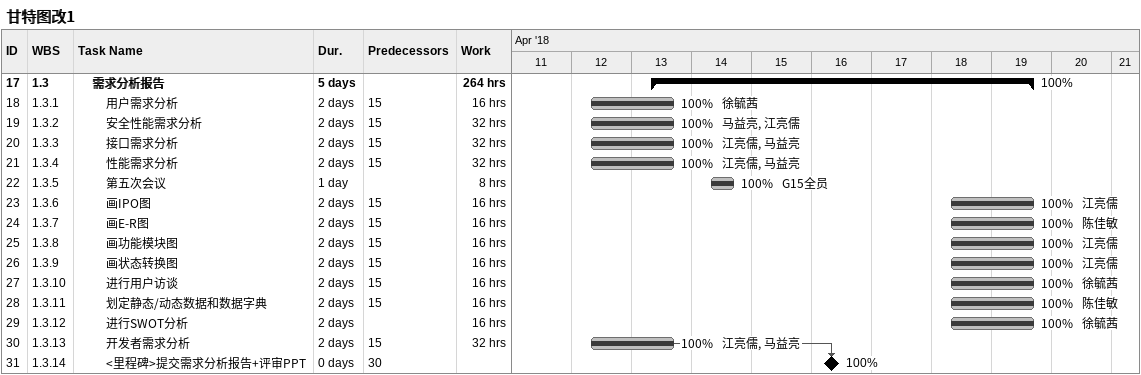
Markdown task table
甘特图改1

| ID | WBS | Task | Duration | Start | Finish | Predecessors | Resources | % complete | Work (h) |
|---|---|---|---|---|---|---|---|---|---|
| 17 | 1.3 | **需求分析报告** | 5d | 2018-04-13 | 2018-04-19 |  |  | 100 | 264 |
| 18 | 1.3.1 | 用户需求分析 | 2d | 2018-04-12 | 2018-04-13 | 15 | 徐毓茜 | 100 | 16 |
| 19 | 1.3.2 | 安全性能需求分析 | 2d | 2018-04-12 | 2018-04-13 | 15 | 马益亮, 江亮儒 | 100 | 32 |
| 20 | 1.3.3 | 接口需求分析 | 2d | 2018-04-12 | 2018-04-13 | 15 | 江亮儒, 马益亮 | 100 | 32 |
| 21 | 1.3.4 | 性能需求分析 | 2d | 2018-04-12 | 2018-04-13 | 15 | 江亮儒, 马益亮 | 100 | 32 |
| 22 | 1.3.5 | 第五次会议 | 1d | 2018-04-14 | 2018-04-14 |  | G15全员 | 100 | 8 |
| 23 | 1.3.6 | 画IPO图 | 2d | 2018-04-18 | 2018-04-19 | 15 | 江亮儒 | 100 | 16 |
| 24 | 1.3.7 | 画E-R图 | 2d | 2018-04-18 | 2018-04-19 | 15 | 陈佳敏 | 100 | 16 |
| 25 | 1.3.8 | 画功能模块图 | 2d | 2018-04-18 | 2018-04-19 | 15 | 江亮儒 | 100 | 16 |
| 26 | 1.3.9 | 画状态转换图 | 2d | 2018-04-18 | 2018-04-19 | 15 | 江亮儒 | 100 | 16 |
| 27 | 1.3.10 | 进行用户访谈 | 2d | 2018-04-18 | 2018-04-19 | 15 | 徐毓茜 | 100 | 16 |
| 28 | 1.3.11 | 划定静态/动态数据和数据字典 | 2d | 2018-04-18 | 2018-04-19 | 15 | 陈佳敏 | 100 | 16 |
| 29 | 1.3.12 | 进行SWOT分析 | 2d | 2018-04-18 | 2018-04-19 |  | 徐毓茜 | 100 | 16 |
| 30 | 1.3.13 | 开发者需求分析 | 2d | 2018-04-12 | 2018-04-13 | 15 | 江亮儒, 马益亮 | 100 | 32 |
| 31 | 1.3.14 | <里程碑>提交需求分析报告+评审PPT | 0d | 2018-04-16 | 2018-04-16 | 30 |  | 100 |  |
